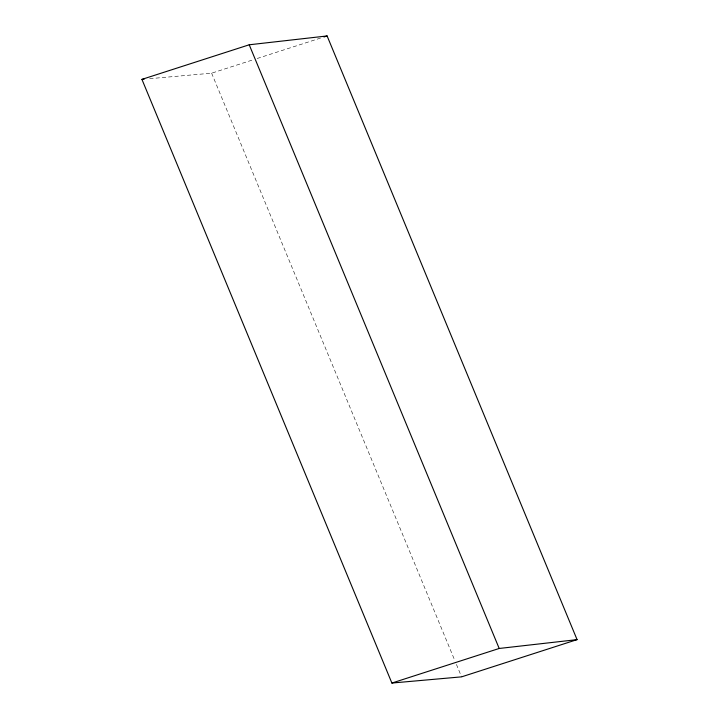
<?xml version="1.0" encoding="UTF-8"?>
<svg xmlns="http://www.w3.org/2000/svg" width="719" height="719" viewBox="0 0 719 719"><rect width="100%" height="100%" fill="white"/><g stroke="black" fill="none" stroke-linecap="round" stroke-linejoin="round"><path stroke-width="0.54" stroke-dasharray="3.6 2.7" d="M149.669 78.686L211.62 73.176L252.944 59.857M257.177 58.491L321.815 37.658M211.62 73.176L454.705 660.267M456.43 664.41L461.58 676.858"/><path stroke-width="1.08" d="M141.931 79.378L249.223 44.785L327.109 35.95L577.069 639.631L461.58 676.858L391.891 683.05L141.931 79.378L144.142 79.18M323.936 36.975L327.109 35.95M391.891 683.05L499.193 648.466L577.069 639.631M249.223 44.785L499.193 648.466"/></g></svg>
